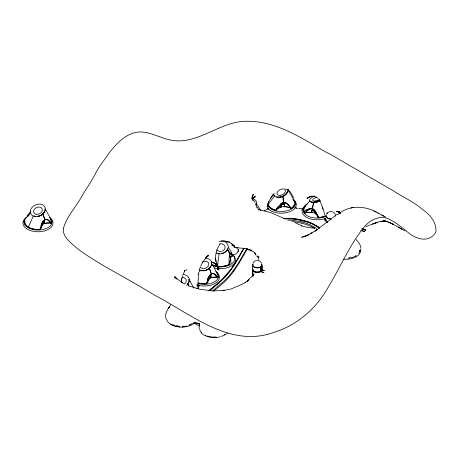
<?xml version="1.0" encoding="UTF-8"?>
<svg xmlns="http://www.w3.org/2000/svg" width="459" height="459" viewBox="0 0 459 459"><rect width="100%" height="100%" fill="white"/><g stroke="black" fill="none" stroke-linecap="round" stroke-linejoin="round"><path stroke-width="0.69" d="M296.084 205.85L296.084 204.123M217.623 269.599L217.56 266.822L218.868 270.185L217.078 268.968L218.22 267.947L215.948 264.499L212.574 262.382M181.529 282.75L181.724 278.63L181.46 280.128L182.814 275.486M181.534 282.601L181.58 281.31M256.007 203.658L256.26 205.489M284.7 205.976L284.471 204.708L283.53 203.962M211.151 274.356L210.767 275.033A2.903 1.675 0 0 1 210.01 275.475L209.522 275.629M267.385 205.173L267.258 207.227L267.258 205.89M262.106 265.933C260.052 271.912 263.655 270.242 262.066 266.186A4.819 2.783 0 0 1 260.746 267.746L260.402 267.93L260.442 267.58M44.655 220.142L44.259 220.813A2.903 1.675 0 0 1 43.496 221.255L43.003 221.404M258.503 260.964L258.451 257.591L257.178 256.111M198.093 281.528L198.598 273.547M212.815 265.044A13.667 7.837 0 0 0 217.497 266.226L219.132 253.437M229.672 256.483L230.286 253.925L229.729 254.056M284.706 205.862L284.379 204.68L283.421 204.048A0.889 0.534 -15.1 0 0 282.778 204.112L282.509 204.232M262.112 269.605L262.072 269.858A4.819 2.783 0 0 1 260.746 271.435L260.442 271.269M255.743 204.88L256.007 203.589M39.99 229.385L40.381 227.813M198.11 282.893A13.678 7.849 0.3 0 0 206.791 283.702L207.055 282.658M199.487 323.469L199.063 328.334M26.714 217.233A13.667 7.843 0.2 0 0 28.32 227.216A13.678 7.849 0.3 0 0 40.197 229.46L40.461 228.416M238.301 250.494C237.791 253.207 234.968 255.089 232.271 254.906M238.123 251.848L238.301 249.782A6.449 3.724 0 0 0 237.171 247.958L236.471 247.458M314.197 210.325L313.038 209.252A3.678 2.662 54.1 0 0 312.034 208.73L313.537 202.585A7.114 2.834 -19 0 0 320.026 200.967M312.034 208.73L312.372 208.69L313.933 202.574L313.044 202.568M206.963 282.055L206.579 283.633A8.91 5.147 0 0 1 206.464 283.364M325.07 218.019L324.943 220.722M324.874 219.356L325.07 218.633M209.62 278.154L210.142 278.108A8.79 5.078 0 0 1 217.365 277.362L216.573 276.272M40.197 229.46L41.396 224.933A2.656 1.532 0 0 1 43.14 223.94L43.657 223.883A8.79 5.078 0 0 1 50.892 223.183L50.1 222.093M199.395 269.559L200.032 267.608M229.672 254.194L229.052 258.354L229.219 264.51L229.598 264.487L229.517 263.414M268.664 201.771L268.337 202.557L270.821 198.047L270.397 198.764L273.18 194.92M198.081 274.23L198.242 273.862M198.558 273.134L199.837 270.213M33.341 215.925L28.332 227.216L28.71 227.297M183.382 273.834L184.845 270.494L186.888 269.737M184.22 271.889L184.845 270.494M44.316 222.77L44.546 221.399L44.374 222.873M200.824 265.675L202.861 261.905L206.986 256.638L205.517 258.061L208.707 255.33L206.889 256.552L208.529 255.6L207.479 256.099M210.801 276.989L211.042 275.618L210.865 277.087M325.121 219.138L325.729 217.979M358.772 253.362L360.16 250.144L359.454 251.784L360.131 250.557M252.232 196.595L253.311 194.163L252.198 198.368L252.089 197.318L252.347 199.424L252.972 200.537M43.054 221.944L45.005 219.815L43.146 221.364L41.304 225.26A8.79 5.078 0 0 0 41.069 225.461M326.665 214.032C328.231 210.647 333.601 210.652 335.185 214.014M267.608 203.383A13.678 7.883 0.4 0 0 275.899 210.388L276.427 209.476M240.78 253.529L241.675 251.836M253.087 262.789L254.98 260.913L257.551 260.328M240.78 253.402L238.978 256.661M241.675 251.957L242.57 250.27M242.57 250.39L243.471 248.703M239.879 254.969L238.078 258.228M246.707 248.715L238.726 262.502L233.861 269.875M168.206 308.712L169.428 306.87C167.099 310.284 164.437 314.495 165.986 318.758M244.073 248.273C237.997 258.778 232.352 269.772 223.711 278.47A133.196 76.9 0 0 1 219.31 282.71L209.47 290.788M247.412 248.726L238.726 263.73L233.861 271.103M238.078 258.101L235.283 262.904M170.679 304.776L168.757 307.88M237.16 259.668L232.265 267.534M219.631 244.601C216.252 249.576 214.973 255.795 215.805 261.728M209.602 276.169L211.53 274.029L210.302 274.775L208.885 277.012L206.797 283.702M234.308 264.327L230.057 270.575M42.922 221.473L43.278 220.951M326.819 213.756L327.387 213.01M209.574 275.52L209.809 275.176M252.513 199.235L253.913 197.204L252.697 198.764L254.561 196.854L253.425 197.697L255.388 196.532L253.93 197.129L254.957 197.198M268.481 208.162L266.708 209.78L263.627 210.859M268.079 209.361L268.481 208.782M254.091 274.012L252.943 275.647L253.787 274.522M30.483 211.542L27.001 216.407L28.573 214.255M29.307 214.324L30.11 213.188M27.976 216.178L29.112 214.623L27.534 216.786M274.62 195.827L267.93 204.817L268.458 205.053M231.181 268.934L223.711 277.982A133.196 76.9 0 0 1 219.31 282.222L209.47 290.295M253.787 274.482L247.137 281.292L248.973 279.789L245.479 282.411L245.875 282.153L241.6 284.482L230.82 289.078L222.672 290.576L224.285 290.398L213.487 290.886M209.935 275.01L210.199 274.694M228.886 271.963L223.711 277.856A133.196 76.9 0 0 1 219.31 282.096L208.621 290.834M273.512 194.346L272.755 195.253L273.621 194.226M356.264 255.399L355.123 256.604M258.515 210.124L258.979 209.579L262.915 210.618M273.667 194.174L271.039 197.261M260.287 270.93L261.194 269.863L263.954 270.649M360.969 230.538L364.406 231.531L365.783 229.689L362.346 228.697M364.406 231.531L365.783 229.689M325.311 215.85A13.099 7.562 0 0 1 318.185 217.509A8.79 5.078 0 0 0 315.218 213.636L315.017 213.355A2.656 1.532 0 0 0 312.9 212.643L312.372 212.666A8.79 5.078 0 0 0 305.063 213.022L304.546 212.884L305.166 212.236M198.064 288.625L198.552 288.114M310.043 200.772L305.321 205.661L305.786 206.125A13.099 7.562 0 0 0 305.063 213.022L309.286 209.287L310.898 208.615L312.252 208.65L309.527 208.874M305.941 211.938L305.005 212.919A8.91 5.147 0 0 1 312.413 212.557M275.899 210.388L276.117 210.36A8.79 5.078 0 0 1 281.017 207.21L281.361 206.975A2.656 1.532 0 0 1 283.754 206.676L284.247 206.791A8.79 5.078 0 0 1 291.006 208.438L290.122 207.061M209.993 275.87L210.211 275.67A0.889 0.339 -47.7 0 1 210.67 275.411L211.083 275.635L210.664 275.308A0.918 0.35 -47.8 0 0 210.119 275.578L209.952 275.727M43.479 221.645L43.691 221.45A0.889 0.344 -47.2 0 1 44.156 221.192L44.563 221.393L44.116 221.095A0.97 0.373 -46.9 0 0 43.829 221.204A0.918 0.356 -47.3 0 0 43.605 221.358L43.387 221.559A2.002 0.74 -47.1 0 0 42.945 222.001M281.574 203.44L278.963 205.988L276.117 210.36A13.099 7.562 0 0 1 268.148 203.681M209.149 268.469L209.608 268.062A7.114 5.296 -21.2 0 0 211.433 263.271M42.647 214.244L43.106 213.837A7.114 5.278 -21.3 0 0 45.045 209.614M174.575 277.293L175.12 276.806M308.402 197.404L307.117 198.529L308.419 197.393L307.128 198.386L309.991 196.733L308.448 197.45L312.017 196.194L310.508 196.458L313.233 196.091M280.678 203.974L281.878 203.113M280.673 204.146L283.369 202.798L281.539 203.526M213.659 291.178L223.676 282.698A150.489 86.883 0 0 0 233.82 271.097M212.184 291.098L223.676 281.47A150.489 86.883 0 0 0 233.82 269.863M330.687 219.345L315.086 231.129L317.387 229.506L310.37 233.797L312.04 232.788L307.587 235.272L308.993 234.509L304.197 236.557L306.566 235.783L301.672 237.211L303.847 236.781M332.396 218.008L335.397 215.747M260.408 271.619L260.379 267.264A4.297 2.479 0 0 0 261.544 265.899L261.544 269.858M44.242 219.924L44.632 219.792M224.216 334.697L224.939 334.152M354.411 256.495L355.123 255.99M189.751 324.909L192.258 323.429M284.454 203.343L283.587 203.71A2.903 1.675 0 0 1 282.532 203.848L281.476 203.727M229.351 256.988A8.79 5.078 0 0 1 232.627 255.933L233.178 255.577L232.839 254.94M339.04 213.435C350.728 204.594 366.466 205.965 378.468 213.286M230.217 253.368L230.556 253.293M282.474 204.123L282.75 204.003A0.918 0.551 -15.2 0 1 283.461 203.945M282.067 203.016L283.06 202.637M189.033 325.156L190.02 324.691M309.991 208.811L311.959 208.472M230.171 253.259L230.464 253.207M282.325 196.659L282.922 196.429A7.114 4.297 -25.1 0 0 288.08 189.9M352.696 257.275L353.602 256.925M317.611 215.805L318.305 217.468L317.364 215.569M365.817 226.603L377.258 222.357L372.622 224.021L378.968 221.869L383.85 221.031L380.534 221.439L385.365 221.083L383.196 220.997L385.709 221.215L383.179 220.894L387.126 221.531L384.476 221.072L387.545 221.754L386.604 221.422L390.62 223.022L388.222 222.013M187.008 326.039L182.441 326.98M219.798 336.94L214.382 337.813L208.604 336.906A15.881 9.169 0 0 1 205.489 335.667M216.407 276.22L217.365 277.362L217.956 277.196A13.684 7.889 0.1 0 0 216.011 271.78M49.933 222.041L50.892 223.183L51.483 223.022A13.684 7.889 0.1 0 0 49.635 217.595M196.624 288.579C198.512 288.453 199.51 286.324 198.885 284.666M227.509 249.782L229.77 253.97L230.326 253.833A3.678 1.027 -84.6 0 1 230.682 253.288L231.147 253.07A20.793 5.588 -86.4 0 1 232.696 255.577M303.164 208.484L298.654 208.65M302.12 209.333L303.164 209.097M350.911 207.973L353.441 207.428M339.126 211.438L337.457 211.765L338.983 211.542L336.757 211.719L338.444 211.719L336.476 211.404L339.19 211.955L338.059 211.639L339.58 212.276L338.335 211.708L339.935 212.597L339.058 211.966L340.423 213.452L339.31 211.737L340.188 213.102M314.633 209.987L313.262 209.958A2.903 1.675 0 0 1 312.332 209.643L311.707 209.138M227.417 248.738L230.326 253.833M193.067 322.952L196.486 322.769L199.78 323.618M193.067 323.566L196.486 323.383L199.78 324.232M348.002 258.199L349.54 257.941M312.315 210.015L312.522 210.01A0.889 0.453 34.5 0 1 313.101 210.222L315.126 212.907M236.632 247.458L238.181 247.258M349.431 257.912L350.601 257.757M351.089 257.711L352.449 257.545M182.441 326.366L183.646 326.257M219.029 241.669C223.269 241.233 227.687 241.359 231.491 243.494M215.529 337.17L213.217 337.153M188.569 286.141L187.524 283.668L187.949 283.668L189.022 286.118M289.87 206.94L291.006 208.438L291.448 208.449A13.684 7.901 0.1 0 0 294.603 201.461A13.678 7.883 0.2 0 0 292.561 198.741M213.67 273.662L212.563 273.616A3.678 2.404 -62.1 0 0 211.645 273.96L211.26 273.943L209.281 268.016A6.546 4.963 -24.5 0 1 202.396 270.581M47.162 219.459L46.043 219.408A3.678 2.427 -61.5 0 0 45.12 219.746L44.741 219.729L42.785 213.785L45.12 219.746M314.662 228.163L308.798 227.549L301.253 225.971M211.978 290.794L199.975 289.296L189.469 286.072M179.991 326.969L174.219 325.764A14.458 8.348 0 0 1 170.616 323.853M221.003 240.367L229.85 241.91M209.281 268.016L211.645 273.96M238.502 247.843L246.334 248.686L252.089 250.39M263.896 210.945L271.005 212.683L284.517 218.622M177.26 325.884L178.241 326.079M176.411 325.81L177.576 326.051M219.563 268.526L217.428 267.012C216.315 264.436 214.146 262.313 211.278 261.928M301.253 221.863L295.062 220.676A31.401 18.131 0 0 0 287.638 220.159M301.253 223.091L295.062 221.904A31.401 18.131 0 0 0 291.884 221.577M284.752 202.626L285.94 203.085M213.125 273.598L211.909 273.553A3.305 2.226 -64.5 0 0 211.174 273.857M46.629 219.396L45.401 219.339A3.305 2.243 -64 0 0 45.252 219.379M213.165 273.707L211.978 273.65A3.179 2.123 -63.9 0 0 211.26 273.943M246.46 248.87L253.552 251.716L255.818 254.871M46.663 219.505L45.464 219.436A3.179 2.14 -63.4 0 0 44.741 219.729M261.194 269.617L264.642 270.598M259.834 271.212L263.971 272.388M259.834 271.464L263.282 272.445M361.658 228.748L365.783 229.936M360.969 230.292L364.406 231.279M285.641 188.988C290.421 189.722 291.752 194.874 293.892 198.437M233.654 246.305L234.692 246.632M233.654 246.919L234.692 247.246M297.552 208.397L295.062 207.112M301.97 225.65L298.459 224.319M205.615 335.753L203.062 334.617L201.145 332.666M298.23 224.055L294.862 222.592M313.939 195.976L318.299 198.443M199.59 325.988L195.597 324.031M373.873 211.1L376.185 212.161M389.737 222.655L393.248 224.336L391.091 223.292M286.158 203.28L284.729 202.798A3.678 3.138 -17.7 0 0 283.519 202.775L282.916 196.32M259.324 260.769L261.452 262.703M377.803 212.953L385.761 217.136M392.101 223.78L401.889 229.104L398.274 227.039L399.973 228.003M296.554 208.667L295.062 207.726M285.911 203.194L284.385 202.671A3.179 2.76 -19 0 0 283.433 202.683M384.12 216.246L381.808 215.001M235.639 247.631L236.471 248.072M184.002 283.622L181.638 282.314L182.418 282.842L174.609 276.966L177.025 278.946L175.108 276.909L176.48 278.992M314.622 228.335L310.634 226.293A43.284 24.987 0 0 0 301.259 223.091M400.334 228.221L405.108 230.986M213.808 262.45L216.642 264.986M316.687 228.456L310.634 225.065A43.284 24.987 0 0 0 301.259 221.858M319.63 227.687L313.824 224.193A47.059 27.173 0 0 0 306.727 221.364L298.809 219.35L293.238 218.564A34.551 19.949 0 0 0 283.295 218.45M319.63 227.807L313.824 224.313A47.059 27.173 0 0 0 306.727 221.485L298.809 219.471L293.238 218.685A34.551 19.949 0 0 0 283.295 218.57M319.63 228.301L313.824 224.807A47.059 27.173 0 0 0 306.727 221.978L298.809 219.964L293.238 219.178A34.551 19.949 0 0 0 284.706 218.977M313.394 209.092L313.686 209.327M258.979 209.579L256.61 206.952M217.658 268.171L218.249 268.653M216.499 265.336L218.214 267.362L216.499 263.604M231.915 243.89L234.165 245.99M256.937 256.174L258.451 257.591M255.21 202.247L252.823 199.705L251.905 198.07L252.347 199.424M325.735 221.255L324.829 219.442M50.8 222.219L51.483 223.022M217.279 276.393L217.956 277.196M356.081 239.535C358.198 242.105 360.849 244.802 360.929 248.342M314.358 210.004L314.484 210.153A20.793 15.497 53.4 0 1 317.726 216.241M314.386 210.233L313.164 209.08A3.179 2.358 55.6 0 0 312.372 208.69M293.158 199.418L294.368 201.541M290.633 207.393L291.448 208.449M258.4 256.019L259.128 257.04M219.27 268.991L216.206 263.529M216.206 264.373L218.094 267.425M231.858 253.259L228.622 247.705M189.911 281.183L190.072 281.47M188.827 279.273L193.882 288.177M257.619 205.098L260.758 210.675M212.666 265.05L215.839 270.69M51.012 219.322L45.154 208.897M288.12 189.745L292.658 197.875M232.627 255.933L232.162 255.043L232.627 255.933A13.099 7.562 0 0 0 232.317 255.531M256.128 255.313L254.756 252.393M256.788 206.665L257.16 207.451M324.915 214.864L322.407 207.061L322.987 209.189M317.634 216.258L318.236 217.635A13.684 7.912 0.1 0 0 325.689 215.902M320.193 201.294L322.557 207.606M198.558 284.523L198.885 285.28M197.714 284.964L198.466 286.835M315.213 212.815L313.227 210.159A0.918 0.465 34.5 0 0 312.579 209.906L312.367 209.912A2.002 0.998 33.5 0 0 312.051 210.038M231.64 243.304L232.116 244.532M217.423 265.514L215.437 258.245M197.336 287.139L197.043 284.046M282.922 196.429L283.519 202.775M229.139 264.522L229.012 262.904M261.148 266.633L261.148 270.592M252.995 276.249L252.995 269.794A4.297 2.479 0 0 0 258.038 272.193A4.297 2.479 0 0 0 261.36 268.951M252.473 265.193L252.473 276.255M42.113 223.137A3.431 1.274 -47 0 1 43.186 221.508M41.247 224.807A5.915 1.188 -50.8 0 1 42.05 223.252M41.626 224.899A3.901 0.591 -53.1 0 1 42.073 224.061M39.996 229.15A8.79 5.078 0 0 0 40.105 229.414A13.099 7.562 0 0 1 24.947 221.169M44.156 222.954A3.901 1.371 -35.5 0 1 43.427 223.9M44.03 211.932A6.546 4.946 -24.7 0 1 37.753 216.315M34.798 216.057A6.546 4.946 -24.7 0 1 34.316 215.868M50.995 222.753A13.099 7.562 0 0 1 50.892 223.183M50.174 219.207A13.099 7.562 0 0 1 50.834 220.521M46.738 219.368A19.708 13.168 -61.9 0 1 49.836 222.15M47.248 219.299A20.793 13.598 -63.9 0 1 50.61 222.437M42.676 214.267A7.12 5.324 -22.8 0 1 37.586 216.401M42.308 225.398A16.134 12.795 -68 0 1 43.708 222.386M41.126 228.582A32.113 29.554 -69.3 0 1 42.085 225.541M50.26 218.014A14.057 8.113 0 0 1 46.594 228.358A14.057 8.113 0 0 1 28.326 227.853A14.057 8.113 0 0 1 26.392 217.354M50.347 218.174A15.021 8.675 0 0 1 47.57 229.758A15.021 8.675 0 0 1 27.339 229.219A15.021 8.675 0 0 1 26.438 217.532M40.977 225.375A8.91 5.147 0 0 1 41.218 225.151M43.588 223.785A8.91 5.147 0 0 1 50.926 223.074M44.098 222.844A3.81 1.343 -35.4 0 1 43.358 223.797M41.522 224.818A3.81 0.568 -53.3 0 1 41.815 224.244M46.709 219.247A20.368 13.747 -60.4 0 1 50.048 222.15M42.125 225.782A17.918 14.103 -69.4 0 1 43.485 222.535M40.805 227.916A32.939 30.174 -70.8 0 1 41.505 225.61M41.178 224.663A5.852 1.147 -51 0 1 41.953 223.177M42.05 223.034A4.045 1.297 -47.5 0 1 42.716 222.018M261.36 268.699A4.297 2.479 0 0 1 258.038 271.94A4.297 2.479 0 0 1 252.995 269.542M261.395 263.678A4.819 2.783 0 0 1 260.437 267.253A4.819 2.783 0 0 1 254.171 267.258A4.819 2.783 0 0 1 253.179 263.69M261.36 264.344A4.297 2.479 0 0 1 257.407 267.62A4.297 2.479 0 0 1 253.156 264.464M261.544 266.168A4.297 2.479 0 0 1 260.379 267.534M261.67 268.584A4.819 2.783 0 0 1 257.671 272.52A4.819 2.783 0 0 1 252.657 268.991M327.456 222.093A4.297 2.479 0 0 1 326.733 221.169M331.771 219.018A4.819 2.783 0 0 1 327.066 217.945A4.819 2.783 0 0 1 326.613 215.036M335.041 214.829A4.819 2.783 0 0 1 335.736 216.057M331.427 218.742A4.297 2.479 0 0 1 326.659 216.562M327.456 222.351A4.297 2.479 0 0 1 326.733 221.422M327.037 222.529A4.819 2.783 0 0 1 326.613 219.643M174.219 325.144A14.458 8.348 0 0 1 173.215 324.737M238.106 249.736A6.449 3.724 0 0 1 238.301 250.396M187.788 283.209A6.546 5.244 -19.9 0 1 187.524 283.668M181.999 277.523A4.567 3.655 -19.9 0 1 186.124 279.778A4.567 3.655 -19.9 0 1 184.243 284.121M182.774 274.476A7.814 6.254 -19.9 0 1 189.068 278.366A7.814 6.254 -19.9 0 1 186.469 285.349M188.884 279.824A7.114 5.565 -16.9 0 1 187.972 283.673L187.593 284.127A7.12 5.628 -18.3 0 1 187.215 284.603M227.607 332.976A15.021 8.675 0 0 1 220.79 336.47M216.55 337.147A15.021 8.675 0 0 1 207.02 335.999M201.656 332.855A15.021 8.675 0 0 1 199.676 328.816M252.737 198.638A7.814 6.047 -23.1 0 1 256.288 205.959M256.489 203.647A7.114 5.393 -19.9 0 1 256.397 205.374M360.401 249.306A15.021 8.675 0 0 1 343.785 259.215M195.201 322.132A15.021 8.675 0 0 1 178.872 326.951A15.021 8.675 0 0 1 166.64 319.062M208.633 277.374A3.431 1.251 -47.5 0 1 209.7 275.733M207.789 278.986A5.915 1.147 -51.2 0 1 208.564 277.5M208.151 279.112A3.901 0.562 -53.5 0 1 208.541 278.378M206.584 283.398A8.79 5.078 0 0 0 206.693 283.656A13.099 7.562 0 0 1 197.68 282.692M207.583 279.697A8.79 5.078 0 0 1 207.829 279.474L207.898 279.17A2.656 1.532 0 0 1 209.625 278.165M210.641 277.173A3.901 1.354 -36 0 1 209.906 278.125M202.08 262.301A4.567 3.46 -24.5 0 1 208.352 262.674A4.567 3.46 -24.5 0 1 205.948 268.045A4.567 3.46 -24.5 0 1 200.158 266.599M205.408 258.308A7.814 5.921 -24.5 0 1 211.031 266.054A7.814 5.921 -24.5 0 1 199.2 270.024M217.509 276.49A13.099 7.562 0 0 1 217.365 277.362M216.843 273.822A13.099 7.562 0 0 1 217.073 274.258M213.24 273.57A19.708 13.053 -62.5 0 1 216.315 276.335M213.751 273.501A20.793 13.472 -64.4 0 1 217.09 276.622M209.184 268.492A7.12 5.342 -22.7 0 1 200.428 270.11M208.891 279.634A16.134 12.714 -68.6 0 1 210.268 276.616M207.732 282.824A32.113 29.451 -70.1 0 1 208.667 279.783M215.914 271.539A14.057 8.113 0 0 1 214.927 281.602A14.057 8.113 0 0 1 197.731 283.346M215.85 271.722A15.021 8.675 0 0 1 216.097 282.801A15.021 8.675 0 0 1 197.272 284.976M210.073 278.005A8.91 5.147 0 0 1 217.394 277.253M210.583 277.07A3.81 1.325 -35.9 0 1 209.843 278.016M208.047 279.032A3.81 0.545 -53.7 0 1 208.375 278.406M213.206 273.449A20.368 13.632 -61 0 1 216.528 276.329M208.707 280.019A17.918 14.011 -69.9 0 1 210.124 276.599M207.393 282.159A32.939 30.064 -71.6 0 1 208.082 279.847M207.749 278.756A5.852 1.113 -51.4 0 1 208.461 277.425M208.564 277.27A4.045 1.268 -48 0 1 209.235 276.243M209.465 276.226A2.002 0.729 -47.5 0 1 209.872 275.75M233.528 245.112A13.099 7.562 0 0 1 231.95 245.158A13.678 7.832 0.2 0 0 233.585 245.123M234.509 245.588A14.057 8.113 0 0 1 233.115 245.685M235.674 247.154A15.021 8.675 0 0 1 234.681 247.275M311.839 210.675A3.431 1.704 33.5 0 1 312.16 209.901M311.879 211.771A5.915 2.84 21.2 0 1 311.713 210.618M312.16 212.683A3.901 1.911 17.1 0 1 311.65 211.731M315.31 213.005A3.901 1.308 37.2 0 1 315.264 213.676M319.785 199.969A4.567 1.698 -21 0 1 314.627 201.593M320.353 200.554A6.546 2.433 -21 0 1 311.236 201.822M319.55 199.349A4.567 1.698 -21 0 1 313.015 200.652A4.567 1.698 -21 0 1 316.561 197.072M319.843 200.009A7.814 2.903 -21 0 1 309.963 201.512A7.814 2.903 -21 0 1 314.53 195.993M317.284 215.581A19.708 14.349 55 0 0 314.495 210.159A20.368 14.562 55.9 0 1 317.335 215.845M304.552 212.884A13.678 7.935 0.4 0 1 306.784 204.496M312.998 202.603A7.12 2.748 -19.8 0 1 310.818 201.811M307.014 209.958A16.134 12.278 71.5 0 1 309.464 208.679M304.69 211.192A32.113 22.462 -88.5 0 1 306.744 209.465M325.661 216.396A14.057 8.113 0 0 1 306.377 215.254A14.057 8.113 0 0 1 307.398 204.083M325.012 218.473A15.021 8.675 0 0 1 306.084 217.044A15.021 8.675 0 0 1 304.874 206.045M315.299 213.544A8.91 5.147 0 0 1 318.305 217.468M315.396 212.913A3.81 1.274 37.3 0 1 315.339 213.573M312.2 212.574A3.81 1.876 16.8 0 1 311.69 211.622M312.436 208.593A3.305 2.467 56.2 0 1 312.768 208.725M307.111 210.084A17.918 13.827 71 0 1 309.888 208.524M305.66 211.364A32.939 23.38 -88.8 0 1 307.174 210.015M311.908 211.656A5.852 2.823 20.8 0 1 311.747 210.509A4.045 1.962 30.1 0 1 312 210.01M335.294 215.311A7.814 1.945 -10.1 0 1 339.258 213.842M281.31 205.213A3.431 1.997 -15.4 0 1 282.216 204.1M280.77 206.504A5.915 2.76 -24.1 0 1 281.252 205.23M280.988 207.221A3.901 1.71 -27.6 0 1 281.028 206.424M284.655 205.976A3.901 1.939 -4.6 0 1 284.121 206.762M287.38 191.816A6.546 3.936 -28.2 0 1 277.81 197.152M288.218 189.67A7.814 4.699 -28.2 0 1 280.69 196.865A7.814 4.699 -28.2 0 1 273.759 193.732M294.219 204.41A13.099 7.562 0 0 1 291.006 208.438M294.018 201.748A13.099 7.562 0 0 1 294.162 202.178M286.02 203.085A19.708 16.954 -17.5 0 1 289.755 207.009M286.347 203.073A20.793 17.861 -21.1 0 1 290.518 207.457M274.958 193.365A7.103 4.372 -25.1 0 1 275.016 193.13M282.331 196.699A7.12 4.292 -26.4 0 1 276.398 196.745M278.544 206.831A16.134 15.181 -10.1 0 1 280.879 204.364M276.318 209.413A32.113 31.304 37.6 0 1 278.108 206.774M293.582 199.516A14.057 8.113 0 0 1 286.181 210.997A14.057 8.113 0 0 1 267.522 205.173M296.072 205.896A15.021 8.675 0 0 1 283.083 213.148A15.021 8.675 0 0 1 267.419 207.938M293.662 199.665A15.021 8.675 0 0 1 296.25 204.215M280.971 207.101A8.91 5.147 0 0 0 276.002 210.297L276.8 208.92A32.939 32.187 34.8 0 1 278.085 206.9M284.241 206.676A8.91 5.147 0 0 1 291.092 208.346M284.655 205.862A3.81 1.893 -4.4 0 1 284.115 206.648M280.942 207.118A3.81 1.664 -28 0 1 280.977 206.321M286.003 203.016A20.368 17.494 -15.2 0 1 289.956 207.152M278.412 207.107A17.918 16.88 -13 0 1 280.948 204.238M280.719 206.395A5.852 2.72 -24.4 0 1 281.206 205.127A4.045 2.203 -17.5 0 1 281.815 204.381M281.992 204.421A2.002 1.165 -15.5 0 1 282.44 204.094M219.838 244.211A4.567 3.833 -9.2 0 1 220.286 244.148M224.709 252.071A6.546 5.502 -9.2 0 1 224.164 252.433M222.34 253.213A6.546 5.502 -9.2 0 1 221.697 253.362M219.781 243.832A4.567 3.833 -9.2 0 1 224.881 246.231A4.567 3.833 -9.2 0 1 222.483 250.981A4.567 3.833 -9.2 0 1 216.728 249.868M224.13 241.273A7.814 6.564 -9.2 0 1 227.182 250.316A7.814 6.564 -9.2 0 1 216.189 252.955M229.219 264.51A13.099 7.562 0 0 1 212.087 264.619M229.77 253.976A3.179 0.935 -86.2 0 1 230.045 253.523M232.483 254.756A13.684 7.883 0 0 1 233.178 255.577M230.573 253.161A19.708 5.715 -85 0 1 232.093 255.193M229.592 264.482A13.678 7.832 0.1 0 1 217.503 266.22M218.249 253.225A7.103 5.824 -6.2 0 1 217.95 253.144M227.366 249.243A7.12 5.892 -8.3 0 1 221.72 253.437M230.716 260.098A16.134 7.275 89.1 0 1 230.871 257.12M230.923 263.323A32.113 21.12 86.4 0 1 230.831 260.27M231.617 253.85A14.057 8.113 0 0 1 230.785 264.407A14.057 8.113 0 0 1 212.586 265.537M232.38 254.647A15.021 8.675 0 0 1 232.432 265.291A15.021 8.675 0 0 1 214.582 267.947M229.219 256.92A8.91 5.147 0 0 1 232.593 255.824M230.498 252.949A20.368 6.145 -84 0 1 232.197 254.9M229.707 253.804A3.305 0.993 -86.7 0 1 229.821 253.603M230.561 260.523A17.918 7.901 88.2 0 1 230.642 257.247M229.867 262.858A32.939 21.372 85.7 0 1 229.77 260.505M63.239 228.984C62.946 237.469 70.938 242.828 76.555 247.917C84.41 254.24 93.223 259.18 101.703 264.591C119.202 274.78 137.103 284.293 154.27 295.034C190.996 313.91 230.011 348.519 274.103 332.31C297.099 325.156 316.171 308.614 327.927 287.73C340.389 267.408 349.494 244.871 364.698 226.367C370.683 219.482 380.959 214.565 389.651 219.494C395.824 222.431 401.08 226.878 406.467 231.015C414.62 238.858 428.637 244.039 435.97 232.042C436.716 222.357 429.951 214.496 422.378 209.39C413.456 201.386 402.319 196.997 392.439 190.227C372.134 178.671 351.967 166.875 331.771 155.119A272.072 157.139 0 0 0 325.672 151.952C300.668 137.476 274.379 119.902 244.24 121.331C217.996 122.547 196.096 146.214 169.142 139.783C160.03 137.516 151.55 132.8 142.095 132.003C127.613 131.182 117.045 142.904 108.892 153.312C104.807 159.525 99.758 165.292 96.35 171.815C92.62 179.653 87.543 186.899 82.918 194.289C76.888 206.143 66.767 215.925 63.239 228.984M36.76 214.347A4.567 3.448 -24.7 0 0 42.217 209.063A4.567 3.448 -24.7 0 0 34.901 208.656A4.567 3.448 -24.7 0 0 36.76 214.347M35.739 216.591A7.814 5.904 -24.7 0 0 45.08 207.543A7.814 5.904 -24.7 0 0 32.555 206.843A7.814 5.904 -24.7 0 0 35.739 216.591M280.024 195.345A4.567 2.743 -28.2 0 0 285.326 190.164A4.567 2.743 -28.2 0 0 278.303 190.892A4.567 2.743 -28.2 0 0 280.024 195.345"/></g></svg>
